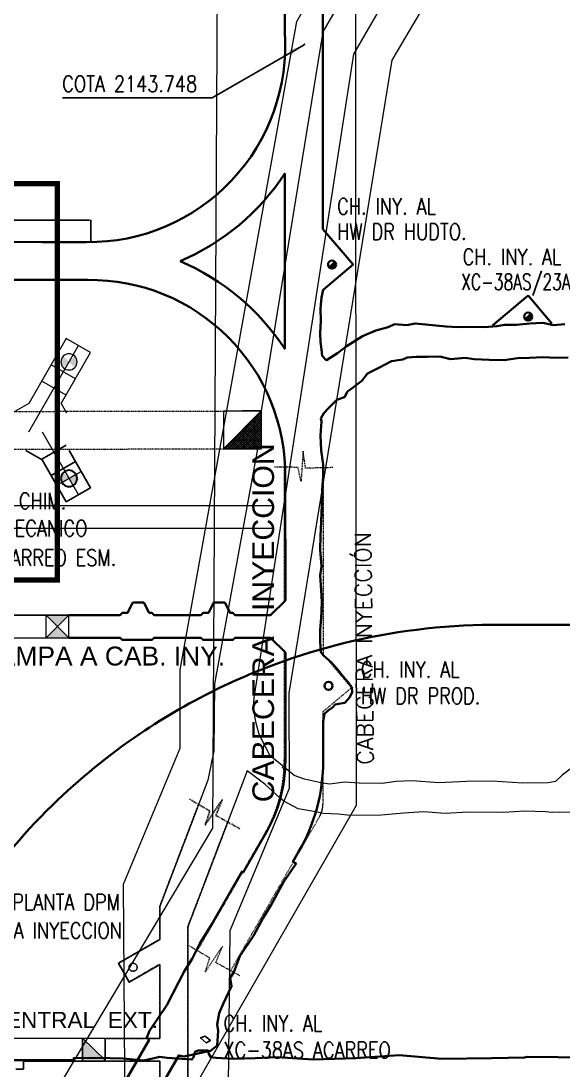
# Model space of a CAD drawing. Header units: millimetres. Extents: x -28 to 1943, y -5245 to 2752.
# Drawn here: x 881.9 to 982.3, y -4732.5 to -4538.3 of the extents above; entities that cross this region are included whole.
import ezdxf

# ---------------------------------------------------------------- set-up
doc = ezdxf.new("R2010")
doc.units = ezdxf.units.MM
doc.linetypes.add('CONTINUA', pattern=[0])
doc.linetypes.add('HIDDEN2', pattern=[0.1875, 0.125, -0.0625])
doc.layers.get('Defpoints').update_dxf_attribs({"lineweight": 13})
for name, color, linetype, lineweight, transparency in [('15-212', 1, 'Continuous', 18, 0.5), ('186', 1, 'Continuous', 18, 0.5), ('188', 1, 'Continuous', 18, 0.5)]:
    doc.layers.add(name, color=color, linetype=linetype, lineweight=lineweight, transparency=transparency)
doc.styles.add('DG-T1-473 TO 560$1$Standard', font='arial.ttf')
doc.styles.add('ROMANS', font='romans.shx', dxfattribs={"width": 0.8})
doc.dimstyles.new('1-75', dxfattribs={"dimscale": 0.075, "dimtxt": 2.5, "dimasz": 3, "dimexe": 1, "dimexo": 2, "dimgap": 1, "dimtad": 1, "dimzin": 1, "dimtxsty": 'ROMANS', "dimcen": 2.5, "dimclrd": 1, "dimclre": 1, "dimclrt": 7, "dimaunit": 1, "dimadec": 3, "dimazin": 0, "dimtfac": 1, "dimtmove": 0, "dimatfit": 3, "dimfxl": 1.25, "dimarcsym": 0})

# ---------------------------------------------------------------- blocks, each defined once
blk = doc.blocks.new('*X17')
at = {"color": 0}
for p, q in [((1546.111, -315.525), (1546.133, -315.502)), ((1546.199, -315.613), (1546.31, -315.502)), ((1549.088, -318.369), (1546.221, -315.502)), ((1546.288, -315.701), (1546.487, -315.502)), ((1546.376, -315.79), (1546.664, -315.502)), ((1549.088, -318.192), (1546.398, -315.502)), ((1546.464, -315.878), (1546.84, -315.502)), ((1546.553, -315.967), (1547.017, -315.502)), ((1549.088, -318.015), (1546.575, -315.502)), ((1546.641, -316.055), (1547.194, -315.502)), ((1546.73, -316.143), (1547.371, -315.502)), ((1549.088, -317.839), (1546.752, -315.502)), ((1546.818, -316.232), (1547.547, -315.502)), ((1546.906, -316.32), (1547.724, -315.502)), ((1549.088, -317.662), (1546.929, -315.502)), ((1546.995, -316.408), (1547.901, -315.502)), ((1547.083, -316.497), (1548.078, -315.502)), ((1549.088, -317.485), (1547.105, -315.502)), ((1547.171, -316.585), (1548.255, -315.502)), ((1547.26, -316.674), (1548.431, -315.502)), ((1549.088, -317.308), (1547.282, -315.502)), ((1547.348, -316.762), (1548.608, -315.502)), ((1547.437, -316.85), (1548.785, -315.502)), ((1549.088, -317.132), (1547.459, -315.502)), ((1547.525, -316.939), (1548.962, -315.502)), ((1547.613, -317.027), (1549.088, -315.552)), ((1549.088, -316.955), (1547.636, -315.502)), ((1547.702, -317.116), (1549.088, -315.729)), ((1547.79, -317.204), (1549.088, -315.906)), ((1549.088, -316.778), (1547.812, -315.502)), ((1547.879, -317.292), (1549.088, -316.083)), ((1549.088, -316.601), (1547.989, -315.502)), ((1549.088, -316.424), (1548.166, -315.502)), ((1549.088, -316.248), (1548.343, -315.502)), ((1549.088, -316.071), (1548.52, -315.502)), ((1549.088, -315.894), (1548.696, -315.502)), ((1549.088, -315.717), (1548.873, -315.502)), ((1549.088, -315.541), (1549.05, -315.502)), ((1547.967, -317.381), (1549.088, -316.259)), ((1548.055, -317.469), (1549.088, -316.436)), ((1548.144, -317.558), (1549.088, -316.613)), ((1548.232, -317.646), (1549.088, -316.79)), ((1548.321, -317.734), (1549.088, -316.966)), ((1548.409, -317.823), (1549.088, -317.143)), ((1548.497, -317.911), (1549.088, -317.32)), ((1548.586, -317.999), (1549.088, -317.497)), ((1548.674, -318.088), (1549.088, -317.674)), ((1548.762, -318.176), (1549.088, -317.85)), ((1548.851, -318.265), (1549.088, -318.027)), ((1548.939, -318.353), (1549.088, -318.204)), ((1549.028, -318.441), (1549.088, -318.381))]:
    blk.add_line(p, q, dxfattribs=at)
blk = doc.blocks.new('*D24')
at = {"color": 1, "linetype": 'Continuous', "lineweight": -2, "transparency": 16777216}
for p, q in [((854.25, -4579.09), (854.25, -4575.14)), ((894.85, -4579.12), (894.85, -4575.14))]:
    blk.add_line(p, q, dxfattribs=at)
at = {"color": 1, "linetype": 'ByBlock', "lineweight": -2, "transparency": 16777216}
blk.add_line((854.48, -4575.22), (894.62, -4575.22), dxfattribs=at)
at = {"color": 1, "linetype": 'Continuous', "transparency": 16777216}
for points in [[(854.48, -4575.18), (854.48, -4575.26), (854.25, -4575.22)], [(894.62, -4575.18), (894.62, -4575.26), (894.85, -4575.22)]]:
    blk.add_solid(points, dxfattribs=at)
at = {"layer": 'Defpoints', "color": 0, "linetype": 'Continuous', "transparency": 16777216}
for p in [(894.85, -4575.22), (854.25, -4579.24), (894.85, -4579.27)]:
    blk.add_point(p, dxfattribs=at)
at = {"color": 7, "linetype": 'Continuous', "transparency": 16777216, "insert": (874.55, -4575.03), "char_height": 0.188, "attachment_point": 5, "style": 'ROMANS'}
blk.add_mtext('40,59', dxfattribs=at)

msp = doc.modelspace()

# ---------------------------------------------------------------- hatches: boundary and pattern name
at = {"lineweight": 35}
for color, points in [(7, [(939.012, -4583.955, 0.6655196), (940.289, -4583.421, 0.2008265), (940.065, -4582.886)]), (5, [(975.334, -4593.579, 0.6655196), (976.611, -4593.045, 0.2008265), (976.387, -4592.511)])]:
    msp.add_hatch(color=color, dxfattribs=at).paths.add_polyline_path(points)
at = {"lineweight": 13, "ltscale": 10, "transparency": 33554687}
h = msp.add_hatch(color=1, dxfattribs=at)
h.paths.add_polyline_path([(890.815, -4601.431), (890.014, -4600.63), (889.546, -4600.63, 0.141699), (889.315, -4601.431, 0.1989124), (889.754, -4602.491)])
h.paths.add_polyline_path([(891.876, -4602.491, 0.1989124), (892.315, -4601.431, 0.141699), (892.083, -4600.63), (891.616, -4600.63), (890.815, -4601.431)])
h.paths.add_polyline_path([(889.546, -4600.63), (890.014, -4600.63), (889.754, -4600.37, 0.055645)])
h.paths.add_polyline_path([(891.876, -4600.37), (891.616, -4600.63), (892.083, -4600.63, 0.055645)])
at = {"lineweight": 0, "transparency": 33554687}
h = msp.add_hatch(color=1, dxfattribs=at)
h.paths.add_polyline_path([(890.815, -4622.997), (890.014, -4622.196), (889.546, -4622.196, 0.141699), (889.315, -4622.997, 0.1989124), (889.754, -4624.057)])
h.paths.add_polyline_path([(891.875, -4624.057, 0.1989124), (892.315, -4622.997, 0.141699), (892.083, -4622.196), (891.615, -4622.196), (890.815, -4622.997)])
h.paths.add_polyline_path([(889.546, -4622.196), (890.014, -4622.196), (889.754, -4621.936, 0.055645)])
h.paths.add_polyline_path([(891.875, -4621.936), (891.615, -4622.196), (892.083, -4622.196, 0.055645)])
at = {"linetype": 'CONTINUA', "lineweight": 0, "ltscale": 20}
h = msp.add_hatch(color=7, dxfattribs=at)
h.dxf.hatch_style = 1
h.paths.add_polyline_path([(890.763, -4648.293), (886.563, -4648.293), (888.663, -4650.393)])
h.paths.add_polyline_path([(888.663, -4650.393), (886.563, -4652.493), (890.763, -4652.493)])
at = {"linetype": 'CONTINUA', "lineweight": 9, "ltscale": 20}
h = msp.add_hatch(color=252, dxfattribs=at)
h.dxf.hatch_style = 1
h.paths.add_polyline_path([(890.763, -4648.293), (886.563, -4648.293), (888.663, -4650.393)])
h.paths.add_polyline_path([(888.663, -4650.393), (886.563, -4652.493), (890.763, -4652.493)])
at = {"linetype": 'Continuous'}
h = msp.add_hatch(color=252, dxfattribs=at)
h.dxf.hatch_style = 1
h.paths.add_polyline_path([(895.483, -4728.733), (893.311, -4728.733), (893.311, -4730.692), (897.511, -4730.692)])
h.paths.add_polyline_path([(893.311, -4726.633), (893.311, -4728.733), (895.483, -4728.733)])
at = {"linetype": 'Continuous', "lineweight": 9}
h = msp.add_hatch(color=252, dxfattribs=at)
h.dxf.hatch_style = 1
h.paths.add_polyline_path([(895.483, -4728.733), (893.311, -4728.733), (893.311, -4730.692), (897.511, -4730.692)])
h.paths.add_polyline_path([(893.311, -4726.633), (893.311, -4728.733), (895.483, -4728.733)])

# ---------------------------------------------------------------- linework, layer by layer
at = {"color": 5, "lineweight": 35}
for p, q in [((939.012, -4583.955), (940.065, -4582.886)), ((734.069, -4586.155), (886.287, -4586.261)), ((975.847, -4589.14), (969.228, -4594.695)), ((975.847, -4589.14), (980.22, -4594.351)), ((975.334, -4593.579), (976.387, -4592.511))]:
    msp.add_line(p, q, dxfattribs=at)
at = {"color": 1, "lineweight": 13, "ltscale": 10, "transparency": 33554687}
for p, q in [((890.313, -4597.099, 2020), (883.374, -4609.118, 2020)), ((894.817, -4599.699, 2020), (890.313, -4597.099, 2020)), ((889.379, -4609.118, 2020), (894.817, -4599.699, 2020)), ((883.374, -4609.118, 2020), (880.374, -4610.85, 2020)), ((889.379, -4609.118, 1749.371), (890.379, -4610.85, 1749.371))]:
    msp.add_line(p, q, dxfattribs=at)
at = {"color": 252, "linetype": 'HIDDEN2', "lineweight": 9}
for p, q in [((673.651, -4610.997), (922.92, -4610.516)), ((872.769, -4617.608), (922.92, -4617.516)), ((937.865, -4621.039), (937.865, -4655.507)), ((943.114, -4661.763), (937.865, -4655.507)), ((937.865, -4666.167), (943.114, -4661.763)), ((937.865, -4683.153), (937.865, -4666.167)), ((920.76, -4714.119), (937.195, -4685.653)), ((914.587, -4710.411), (927.128, -4688.689))]:
    msp.add_line(p, q, dxfattribs=at)
at = {"color": 1, "lineweight": 9}
for p, q in [((919.42, -4610.516), (926.42, -4610.516)), ((926.42, -4610.516), (919.42, -4617.516)), ((919.42, -4610.516), (919.42, -4617.516)), ((926.42, -4610.516), (926.42, -4617.516)), ((919.42, -4617.516), (926.42, -4617.516))]:
    msp.add_line(p, q, dxfattribs=at)
at = {"color": 7, "linetype": 'CONTINUA', "lineweight": 0, "ltscale": 20}
for p, q in [((886.563, -4652.493), (886.563, -4648.293)), ((886.563, -4648.293), (890.763, -4652.493)), ((890.763, -4648.293), (886.563, -4652.493)), ((890.763, -4652.493), (890.763, -4648.293))]:
    msp.add_line(p, q, dxfattribs=at)
at = {"color": 252, "linetype": 'CONTINUA', "lineweight": 9, "ltscale": 20}
for p, q in [((886.563, -4652.493), (886.563, -4648.293)), ((886.563, -4648.293), (890.763, -4652.493)), ((890.763, -4648.293), (886.563, -4652.493)), ((890.763, -4652.493), (890.763, -4648.293))]:
    msp.add_line(p, q, dxfattribs=at)
at = {"color": 8, "linetype": 'HIDDEN2', "lineweight": 9}
msp.add_line((937.865, -4683.153), (937.865, -4675.46), dxfattribs=at)
at = {"color": 252, "linetype": 'Continuous'}
for p, q in [((893.311, -4730.833), (893.311, -4726.633)), ((893.311, -4726.633), (897.511, -4730.692)), ((897.511, -4730.833), (897.511, -4726.633))]:
    msp.add_line(p, q, dxfattribs=at)
at = {"color": 252, "linetype": 'Continuous', "lineweight": 9}
for p, q in [((893.311, -4730.833), (893.311, -4726.633)), ((893.311, -4726.633), (897.511, -4730.692)), ((897.511, -4730.833), (897.511, -4726.633))]:
    msp.add_line(p, q, dxfattribs=at)
at = {"color": 1, "lineweight": 9}
for points in [[(993.621, -4444.086), (937.844, -4540.333), (926.422, -4610.508), (922.92, -4610.51)], [(922.92, -4617.516), (925.738, -4617.495), (917.784, -4661.046), (917.669, -4673.435), (916.536, -4678.861), (907.626, -4702.223), (907.626, -4708.323), (899.961, -4712.748), (901.96, -4716.213), (907.626, -4712.942), (907.626, -4726.637)], [(907.626, -4726.637), (897.511, -4726.637)], [(907.626, -4730.837), (897.511, -4730.837)]]:
    msp.add_lwpolyline(points, dxfattribs=at)
at = {"color": 5, "lineweight": 35}
for points in [[(734.069, -4579.156), (845.926, -4579.232, 0.4217551), (848.328, -4576.379), (848.328, -4532.364), (841.674, -4526.78), (848.328, -4518.85), (851.828, -4518.85), (851.828, -4576.379, 0.2375732), (854.254, -4579.238), (893.287, -4579.266)], [(885.903, -4579.261), (894.059, -4579.266, 0.4389182), (930.765, -4540.268), (930.765, -4534.167)], [(911.425, -4582.776, 0.1490153), (930.765, -4566.563), (930.765, -4598.99, 0.14653), (911.425, -4582.776)], [(885.903, -4586.261), (894.318, -4586.268, -0.4210224), (930.876, -4622.837), (930.884, -4645.571)], [(983.27, -4600.644), (981.025, -4600.694), (978.634, -4600.543), (976.097, -4600.701), (973.889, -4600.715), (971.434, -4601.105), (968.621, -4601.046), (965.831, -4600.907), (964.221, -4600.705), (961.48, -4600.898), (959.502, -4600.464), (957.241, -4600.475), (955.179, -4600.511), (953.464, -4600.636), (952.668, -4600.96), (950.518, -4601.301), (948.185, -4602.521), (946.108, -4603.571), (945.039, -4604.926), (943.284, -4606.3), (942.42, -4606.914), (941.868, -4607.934), (940.41, -4608.437), (938.856, -4609.976), (938.004, -4610.927), (937.469, -4611.904), (937.553, -4612.475), (937.408, -4615.059), (937.551, -4617.836), (937.861, -4620.421), (937.863, -4622.657), (937.731, -4625.086), (937.667, -4627.935), (937.496, -4630.95), (937.402, -4633.71), (937.344, -4636.176), (937.571, -4639.288), (937.32, -4640.983), (937.516, -4643.676), (937.644, -4645.898), (937.498, -4648.879), (937.308, -4650.996), (937.337, -4653.249), (937.475, -4655.174), (937.948, -4655.775), (939.414, -4657.074), (940.734, -4658.581), (941.6, -4659.652), (942.392, -4660.565), (943.199, -4661.642), (943.284, -4662.536), (942.806, -4663.504), (941.883, -4664.54), (940.771, -4664.712), (940.094, -4664.874), (939.624, -4665.396), (938.819, -4665.933), (938.116, -4666.583), (937.888, -4667.901), (937.896, -4675.251, -0.131776), (933.407, -4692.016), (932.292, -4693.946), (932.889, -4694.291), (930.559, -4697.752), (928.284, -4701.929), (926.786, -4704.314), (924.967, -4707.649), (922.431, -4711.444), (921.319, -4714.38), (920.691, -4715.418), (920.94, -4717), (919.405, -4720.132), (918.642, -4721.958), (918.269, -4724.049), (918.417, -4725.247), (918.236, -4727.991), (917.026, -4728.973), (912.068, -4729.974), (911.126, -4729.806), (902.767, -4744.284, 0.1298248)], [(930.888, -4655.218), (930.896, -4675.254, -0.1283237), (927.345, -4688.515), (923.053, -4695.948), (922.821, -4695.814), (917.27, -4705.52), (915.098, -4708.959), (913.61, -4711.91), (912.164, -4714.274), (908.905, -4720.513), (905.715, -4725.242), (905.211, -4726.451), (905.634, -4726.918), (897.372, -4741.229, 0.1298248), (895.168, -4749.609), (895.168, -4932.198), (895.418, -4932.198), (895.418, -4949.457)]]:
    msp.add_lwpolyline(points, format="xyb", dxfattribs=at)
at = {"color": 1, "lineweight": 9}
for points in [[(985.351, -4675.53), (982.164, -4677.899), (980.899, -4679.113), (979.564, -4679.317), (979.567, -4679.369), (974.86, -4679.432), (969.121, -4679.032), (964.419, -4679.069), (959.274, -4679.349), (954.37, -4678.984), (951.416, -4679.107), (948.847, -4679.469), (944.571, -4679.425), (941.845, -4679.236), (939.12, -4679.604), (937.754, -4679.391), (934.437, -4678.661), (932.536, -4677.96), (930.312, -4676.16), (928.088, -4674.36), (926.357, -4671.024, -0.127346), (925.128, -4663.607), (943.541, -4544.463), (958.281, -4519.028, -0.1833313)], [(985.06, -4684.855), (981.636, -4684.784), (980.345, -4684.844), (979.083, -4684.701), (975.159, -4684.572), (971.36, -4684.823), (964.733, -4684.783), (960.507, -4684.994), (956.519, -4684.716), (952.84, -4684.935), (948.608, -4685.317), (942.873, -4685.381), (940.725, -4685.146), (937.919, -4685.004), (936.518, -4684.741), (933.276, -4684.135), (930.63, -4682.764), (929.957, -4682.159), (927.103, -4679.589), (923.824, -4677.151), (912.826, -4705.987), (912.826, -4845.558, 0.1593296)], [(907.626, -4730.837), (907.626, -5008.747, 0.4142136), (924.024, -5025.145), (1109.308, -5025.145)]]:
    msp.add_lwpolyline(points, format="xyb", dxfattribs=at)
at = {"color": 5, "lineweight": 35}
for points in [[(937.839, -4534.335), (937.844, -4540.333), (937.858, -4576.863), (943.444, -4583.405), (937.865, -4588.09), (937.607, -4589.489), (937.386, -4591.554), (937.465, -4593.841), (937.337, -4596.116), (937.412, -4597.81), (937.583, -4599.167), (937.689, -4600.284), (938.359, -4601.038), (938.513, -4601.082), (940.562, -4599.83), (942.16, -4598.607), (945.193, -4596.647), (947.659, -4595.635), (949.961, -4595.027), (951.115, -4594.467), (953.362, -4594.652), (954.93, -4594.31), (956.877, -4594.498), (960.65, -4594.89), (962.768, -4595.018), (965.351, -4594.97), (967.748, -4595.022), (970.087, -4594.828), (971.5, -4594.599), (973.647, -4594.587), (976.2, -4594.329), (978.609, -4594.224), (980.542, -4594.621), (982.664, -4594.431)], [(930.884, -4645.571), (928.163, -4648.293), (921.562, -4648.293), (921.162, -4647.893), (920.662, -4647.893), (919.662, -4645.993), (917.662, -4645.993), (916.662, -4647.893), (915.662, -4647.893), (915.262, -4648.293), (906.562, -4648.293), (906.162, -4647.893), (905.662, -4647.893), (904.662, -4645.993), (902.662, -4645.993), (901.662, -4647.893), (900.662, -4647.893), (900.262, -4648.293), (890.763, -4648.293)], [(890.763, -4652.493), (900.262, -4652.493), (900.662, -4652.893), (906.162, -4652.893), (906.562, -4652.493), (915.262, -4652.493), (915.662, -4652.893), (921.162, -4652.893), (921.562, -4652.493), (928.163, -4652.493), (930.888, -4655.218)]]:
    msp.add_lwpolyline(points, dxfattribs=at)
at = {"color": 1, "lineweight": 13, "ltscale": 10, "transparency": 33554687, "elevation": 2020, "flags": 128}
for points in [[(883.356, -4614.35), (892.565, -4598.399)], [(890.267, -4607.58), (885.763, -4604.98)], [(885.822, -4614.35), (892.565, -4626.028)], [(888.821, -4624.147), (893.066, -4621.697)]]:
    msp.add_lwpolyline(points, dxfattribs=at)
at = {"color": 97, "lineweight": 20, "ltscale": 10, "transparency": 33554687, "elevation": 2020, "flags": 128}
msp.add_lwpolyline([(892.017, -4604.549), (887.513, -4601.949)], dxfattribs=at)
at = {"color": 1, "ltscale": 10, "transparency": 33554687, "elevation": 2020, "flags": 128}
for points in [[(885.763, -4619.447), (890.266, -4616.847)], [(890.845, -4617.85), (894.816, -4624.728), (890.313, -4627.328), (885.841, -4619.582), (882.841, -4617.85)], [(887.513, -4622.478), (892.016, -4619.878)]]:
    msp.add_lwpolyline(points, dxfattribs=at)
at = {"color": 252, "linetype": 'HIDDEN2', "lineweight": 9}
for points in [[(939.684, -4620.998), (934.622, -4621.113), (934.177, -4617.948), (933.787, -4623.581), (933.232, -4620.953), (928.863, -4620.929)], [(930.665, -4620.939), (930.663, -4645.793), (928.163, -4648.293), (921.562, -4648.293), (921.162, -4647.893), (920.662, -4647.893), (919.662, -4645.993), (917.662, -4645.993), (916.662, -4647.893), (915.662, -4647.893), (915.262, -4648.293), (906.562, -4648.293), (906.162, -4647.893), (905.662, -4647.893), (904.662, -4645.993), (902.662, -4645.993), (901.662, -4647.893), (900.662, -4647.893), (900.262, -4648.293), (890.763, -4648.293)], [(875.362, -4648.293), (890.763, -4648.293)], [(890.763, -4652.493), (900.262, -4652.493), (900.662, -4652.893), (906.162, -4652.893), (906.562, -4652.493), (915.262, -4652.493), (915.662, -4652.893), (921.162, -4652.893), (921.562, -4652.493), (928.163, -4652.493), (930.662, -4654.991), (930.66, -4674.955)], [(922.452, -4715.052), (918.018, -4712.607), (919.224, -4709.647), (916.056, -4714.322), (916.897, -4711.771), (913.132, -4709.555)], [(897.511, -4730.837), (882.366, -4730.837), (882.366, -4732.337), (880.966, -4732.337)]]:
    msp.add_lwpolyline(points, dxfattribs=at)
at = {"color": 7, "linetype": 'CONTINUA', "lineweight": 0, "ltscale": 10}
for points in [[(775.779, -4728.191), (775.778, -4724.86, -0.4142385), (789.873, -4710.755), (817.324, -4710.744, 0.3633787), (834.938, -4695.984), (843.802, -4646.217, -0.3634793), (865.56, -4627.993), (928.66, -4627.993)], [(779.979, -4728.191), (779.978, -4724.859, -0.4142385), (789.874, -4714.955), (817.325, -4714.944, 0.3633787), (839.073, -4696.721), (847.937, -4646.954, -0.3634793), (865.56, -4632.193), (928.667, -4632.193)]]:
    msp.add_lwpolyline(points, format="xyb", dxfattribs=at)
at = {"color": 254, "linetype": 'CONTINUA', "lineweight": 0, "ltscale": 10}
for points in [[(775.779, -4728.191), (775.778, -4724.86, -0.4142385), (789.873, -4710.755), (817.324, -4710.744, 0.3633787), (834.938, -4695.984), (843.802, -4646.217, -0.3634793), (865.56, -4627.993), (928.66, -4627.993)], [(779.979, -4728.191), (779.978, -4724.859, -0.4142385), (789.874, -4714.955), (817.325, -4714.944, 0.3633787), (839.073, -4696.721), (847.937, -4646.954, -0.3634793), (865.56, -4632.193), (928.667, -4632.193)]]:
    msp.add_lwpolyline(points, format="xyb", dxfattribs=at)
at = {"color": 252, "linetype": 'Continuous'}
for points in [[(875.362, -4648.293), (890.763, -4648.293)], [(897.511, -4730.837), (882.366, -4730.837), (882.366, -4732.337), (880.966, -4732.337)]]:
    msp.add_lwpolyline(points, dxfattribs=at)
at = {"color": 9, "lineweight": 35}
msp.add_lwpolyline([(990.219, -4650.09), (974.989, -4650.09), (970.845, -4650.09, 0.0592735), (943.227, -4653.133, 0.0551998), (918.808, -4661.729, 0.0364934), (903.945, -4670.272, 0.0445341), (887.736, -4683.478, 0.0514502), (872.272, -4702.013)], format="xyb", dxfattribs=at)
at = {"color": 252, "linetype": 'CONTINUA', "lineweight": 0, "ltscale": 20}
msp.add_lwpolyline([(897.511, -4726.637), (861.427, -4726.637), (860.876, -4726.637), (853.463, -4725.906), (851.961, -4725.571), (846.611, -4723.816), (840.182, -4720.38), (834.535, -4715.745), (831.581, -4712.41), (829.987, -4710.21), (828.577, -4707.571, -0.2858747), (830.421, -4668.424, -0.0302282), (832.762, -4665.461, -0.2132006), (860.876, -4652.493), (890.763, -4652.493)], format="xyb", dxfattribs=at)
at = {"color": 252, "linetype": 'HIDDEN2', "lineweight": 9, "ltscale": 20}
msp.add_lwpolyline([(897.511, -4726.637), (861.427, -4726.637), (860.876, -4726.637), (853.463, -4725.906), (851.961, -4725.571), (846.611, -4723.816), (840.182, -4720.38), (834.535, -4715.745), (831.581, -4712.41), (829.987, -4710.21), (828.577, -4707.571, -0.2858747), (830.421, -4668.424, -0.0302282), (832.762, -4665.461, -0.2132006), (860.876, -4652.493), (890.763, -4652.493)], format="xyb", dxfattribs=at)
at = {"color": 252, "linetype": 'HIDDEN2', "lineweight": 25}
for points in [[(914.828, -4683.34), (907.626, -4702.223), (907.626, -4708.323), (899.961, -4712.748), (901.96, -4716.213), (907.626, -4712.942), (907.626, -4726.637), (897.511, -4726.637)], [(922.451, -4687.838), (918.017, -4685.393), (919.222, -4682.433), (916.055, -4687.107), (916.895, -4684.557), (913.13, -4682.341)], [(920.218, -4686.607), (912.826, -4705.987), (912.826, -4757.046)], [(907.626, -4756.923), (907.626, -4730.837), (897.511, -4730.837)]]:
    msp.add_lwpolyline(points, dxfattribs=at)
at = {"color": 1, "linetype": 'Continuous'}
msp.add_lwpolyline([(907.626, -4712.942), (901.96, -4716.213), (899.961, -4712.748), (907.626, -4708.323)], dxfattribs=at)
at = {"color": 5}
msp.add_lwpolyline([(916.036, -4726.236), (915.175, -4726.543), (916.239, -4727.486), (917, -4727.014), (916.036, -4726.236)], dxfattribs=at)
at = {"color": 9, "lineweight": 35}
msp.add_lwpolyline([(851.173, -4730.693), (891.674, -4730.693), (891.696, -4730.295), (896.049, -4730.248), (900.831, -4730.365), (904.693, -4730.715), (907.613, -4730.059), (909.022, -4730.276), (913.571, -4730.584), (913.777, -4730.335), (914.006, -4729.85), (914.1, -4729.146), (914.718, -4728.908), (916.568, -4728.872), (916.676, -4729.366), (917.072, -4730.127), (918.006, -4730.255), (918.054, -4730.273), (921.261, -4730.443), (925.281, -4730.314), (929.4, -4730.139), (936.058, -4730.545), (943.947, -4730.325), (951.958, -4729.76), (959.884, -4730.402), (969.093, -4730.286), (975.2, -4730.191), (975.652, -4730.077), (987.148, -4730.153)], dxfattribs=at)
at = {"color": 5, "lineweight": 35}
for centre in [(939.539, -4583.421), (975.861, -4593.045), (938.889, -4661.391)]:
    msp.add_circle(centre, 0.75, dxfattribs=at)
at = {"color": 1, "lineweight": 13, "ltscale": 10, "transparency": 33554687, "extrusion": (0, 0, -1)}
msp.add_circle((-890.815, -4601.431, -2020), 1.5, dxfattribs=at)
at = {"color": 1, "lineweight": 30, "transparency": 33554687, "extrusion": (0, 0, -1)}
msp.add_circle((-890.815, -4622.997, -2020), 1.5, dxfattribs=at)
at = {"color": 252, "linetype": 'HIDDEN2', "lineweight": 25}
msp.add_circle((902.694, -4713.482), 0.75, dxfattribs=at)
at = {"color": 7, "lineweight": 9}
msp.add_circle((902.694, -4713.482), 0.75, dxfattribs=at)
at = {"color": 252, "linetype": 'HIDDEN2', "lineweight": 9}
for centre, radius, end in [((904.265, -4675.489), 26.4, 1.15883), ((932.865, -4683.153), 5, 0)]:
    msp.add_arc(centre, radius, 330, end, dxfattribs=at)
at = {"color": 252, "lineweight": 9}
for centre, radius, start, end in [((940.028, -4664.544), 15.403, 230.58233, 232.42317), ((932.865, -4683.153), 5, 330, 0)]:
    msp.add_arc(centre, radius, start, end, dxfattribs=at)
at = {"color": 5, "linetype": 'Continuous'}
msp.add_point((934.381, -4542.684), dxfattribs=at)
at = {"layer": '15-212', "lineweight": 35, "const_width": 1}
msp.add_lwpolyline([(771.645, -4568.467), (888.665, -4568.467), (888.665, -4641.793), (831.765, -4641.793), (831.765, -4721.313), (738.151, -4721.313), (737.342, -4646.337), (649.578, -4574.38), (670.855, -4555.125), (771.199, -4626.684), (771.645, -4568.467)], close=True, dxfattribs=at)
at = {"layer": '186'}
msp.add_lwpolyline([(919.409, -4319.475), (917.414, -4687.744), (882.5, -4746.224), (883.478, -4939.176), (905.499, -4939.193), (907.292, -4747.539), (944.086, -4683.498), (943.68, -4319.681), (919.409, -4319.475)], close=True, dxfattribs=at)
at = {"layer": '188'}
msp.add_lwpolyline([(984.935, -4447.676), (1003.413, -4456.288), (950.64, -4545.587), (931.53, -4662.719), (931.573, -4680.398), (920.629, -4706.759), (917.171, -5027.382), (903.282, -5027.382), (900.882, -4698.097), (911.423, -4672.947), (911.423, -4658.432), (933.012, -4538.426), (984.935, -4447.676)], close=True, dxfattribs=at)

# ---------------------------------------------------------------- block references
at = {"color": 1, "lineweight": 9, "xscale": 2.333333333333255, "yscale": 2.333333333333255, "zscale": 2.333333333333255, "rotation": 270}
msp.add_blockref('*X17', (1662.591, -1002.976), dxfattribs=at)

# ---------------------------------------------------------------- texts
at = {"color": 7, "linetype": 'Continuous', "style": 'ROMANS', "width": 0.8}
msp.add_text('COTA 2143.748', height=3, dxfattribs=at).set_placement((889.565, -4551.464))
at = {"color": 7, "style": 'ROMANS'}
for s, width, p in [('CH. INY. AL', 0.8, (940.492, -4574.151)), ('HW DR HUDTO.', 0.8, (940.492, -4578.836)), ('CH. INY. AL ', 0.8, (963.731, -4583.486)), ('XC-38AS/23AS ACARR.', 0.7, (963.476, -4588.121)), ('CH. INY. AL', 0.8, (944.878, -4659.858)), ('HW DR PROD.', 0.8, (944.878, -4664.759)), ('CH. INY. AL', 0.8, (919.436, -4725.37)), ('XC-38AS ACARREO', 0.8, (919.436, -4730.296))]:
    msp.add_text(s, height=3, dxfattribs=dict(at, width=width)).set_placement(p)
at = {"color": 7, "style": 'DG-T1-473 TO 560$1$Standard'}
msp.add_text('CABECERA   INYECCION', height=4, rotation=90, dxfattribs=at).set_placement((928.786, -4682.946))
at = {"color": 8, "lineweight": 9, "style": 'ROMANS', "width": 0.8}
for s, p in [('FRONT. CHIM.', (868.685, -4628.663)), ('TALL. MECANICO', (868.614, -4633.736)), ('NIV. ACARREO ESM.', (868.396, -4639.175))]:
    msp.add_text(s, height=3, dxfattribs=at).set_placement(p)
at = {"color": 8, "lineweight": 9, "style": 'ROMANS'}
msp.add_text('CABECERA INYECCIÓN', height=3, rotation=90.63361, dxfattribs=at).set_placement((947.2, -4675.978))
at = {"color": 8, "style": 'DG-T1-473 TO 560$1$Standard'}
msp.add_text('RAMPA A CAB. INY.', height=3.5, dxfattribs=at).set_placement((874.093, -4657.631))
at = {"color": 254, "style": 'DG-T1-473 TO 560$1$Standard'}
msp.add_text('RAMPA A CAB. INY.', height=3.5, dxfattribs=at).set_placement((874.093, -4657.631))
at = {"color": 7, "lineweight": 9, "style": 'ROMANS', "width": 0.8}
for s, p in [('FR. INY. PLANTA DPM', (866.019, -4702.932)), ('CABECERA INYECCION ', (866.168, -4708.178))]:
    msp.add_text(s, height=3, dxfattribs=at).set_placement(p)
at = {"color": 8, "lineweight": 9, "style": 'DG-T1-473 TO 560$1$Standard'}
msp.add_text('RPA. A SOC. CENTRAL  EXT.', height=3, dxfattribs=at).set_placement((849.785, -4724.733))

# ---------------------------------------------------------------- dimensions: what is measured, and where the dimension line sits
at = {"color": 1, "linetype": 'Continuous'}
dim = msp.add_linear_dim(base=(894.846, -4575.219), p1=(854.254, -4579.238), p2=(894.846, -4579.267), dimstyle='1-75', override={"dimzin": 0}, dxfattribs=at)
dim.commit()
dim.dimension.update_dxf_attribs({"geometry": '*D24', "text_midpoint": (874.55, -4575.032)})

# ---------------------------------------------------------------- leaders
at = {"color": 7, "linetype": 'Continuous'}
msp.add_leader([(934.351, -4542.752), (917.334, -4552.527), (889.626, -4552.527)], dimstyle='1-75', override={"dimasz": 40, "dimtad": 0}, dxfattribs=at)

doc.saveas('drawing.dxf')
